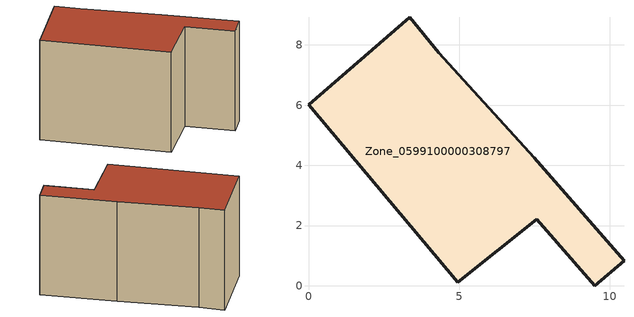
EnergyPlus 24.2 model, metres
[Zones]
Zone_0599100000308797
 floor ground (C_G): 9.51,0 7.59,2.21 4.95,0.12 0,6.01 3.37,8.92 4.33,7.74 7.5,4.25 10.48,0.84 z0
 wall outside (C_F): 4.33,7.74 3.37,8.92 0,6.01 4.95,0.12 7.59,2.21 9.51,0 10.48,0.84 7.5,4.25 4.33,7.74 z0:6.38
 roof outside (C_R): 10.48,0.84 7.5,4.25 4.33,7.74 3.37,8.92 0,6.01 4.95,0.12 7.59,2.21 9.51,0 z6.38
[BUILDING]
Pand.0599100000308797: North Axis=0; Terrain=City; Loads Convergence Tolerance Value=0.04; Temperature Convergence Tolerance Value=0.4; Solar Distribution=FullExterior; Maximum Number of Warmup Days=25; Minimum Number of Warmup Days=1
[Site:Location]
Rotterdam.The.Hague.AP_ZH_NLD Design_Conditions: Latitude=51.96; Longitude=4.45; Time Zone=1; Elevation=-4.5
[SITE:GROUNDTEMPERATURE:BUILDINGSURFACE]
18, 18, 18, 18, 18, 18, 18, 18, 18, 18, 18, 18
[MATERIAL] Thermal Absorptance=0.9; Solar Absorptance=0.7; Visible Absorptance=0.7
Name | Roughness | Thickness | Conductivity | Density | Specific Heat
G.TI.1946 | MediumSmooth | 0.15 | 1 | 540 | 1210
F.TI.1946 | Rough | 0.3 | 0.857143 | 1920 | 840
R.TI.1946 | MediumRough | 0.2 | 0.1 | 1500 | 1000
[CONSTRUCTION]
C_G: G.TI.1946
C_F: F.TI.1946
C_R: R.TI.1946
[ZONE]
Zone_0599100000308797: Type=1; Multiplier=1; Ceiling Height=Autocalculate; Volume=Autocalculate; Floor Area=autocalculate; Part of Total Floor Area=Yes
[ZONEINFILTRATION:DESIGNFLOWRATE]
Infil_Zone_0599100000308797: Zone or ZoneList or Space or SpaceList=Zone_0599100000308797; Schedule=AlwaysOn; Design Flow Rate Calculation Method=Flow/Area; Flow Rate per Floor Area=0.003; Constant Term Coefficient=1; Temperature Term Coefficient=0; Velocity Term Coefficient=0; Velocity Squared Term Coefficient=0
[HVACTEMPLATE:ZONE:IDEALLOADSAIRSYSTEM]
Zone_0599100000308797: Maximum Heating Supply Air Temperature=50; Minimum Cooling Supply Air Temperature=13; Maximum Heating Supply Air Humidity Ratio=0.0156; Minimum Cooling Supply Air Humidity Ratio=0.0077; Heating Limit=NoLimit; Cooling Limit=NoLimit; Dehumidification Control Type=ConstantSensibleHeatRatio; Cooling Sensible Heat Ratio=0.7; Dehumidification Setpoint=60; Humidification Control Type=None; Humidification Setpoint=30; Outdoor Air Method=None; Outdoor Air Flow Rate per Person=0.00944; Outdoor Air Flow Rate per Zone Floor Area=0; Outdoor Air Flow Rate per Zone=0; Demand Controlled Ventilation Type=None; Outdoor Air Economizer Type=NoEconomizer; Heat Recovery Type=None; Sensible Heat Recovery Effectiveness=0.7; Latent Heat Recovery Effectiveness=0.65
[ZONECONTROL:THERMOSTAT]
ThermostatControl_Zone_0599100000308797: Zone or ZoneList=Zone_0599100000308797; Control Type Schedule=DualSetpointControlType; Control 1=Thermostat_Zone_0599100000308797; Temperature Difference Between Cutout And Setpoint=0
[THERMOSTATSETPOINT:DUALSETPOINT]
Thermostat_Zone_0599100000308797: Heating Setpoint Temperature Schedule=HeatingSetpoint_Zone_0599100000308797; Cooling Setpoint Temperature Schedule=CoolingSetpoint_Zone_0599100000308797
[SCHEDULE:COMPACT]
HeatingSetpoint_Zone_0599100000308797: Through: 12/31, For: AllDays, Until: 24:00, 21
CoolingSetpoint_Zone_0599100000308797: Through: 12/31, For: AllDays, Until: 24:00, 24
DualSetpointControlType: Through: 12/31, For: AllDays, Until: 24:00, 4
AlwaysOn: Through: 12/31, For: AllDays, Until: 24:00, 1
